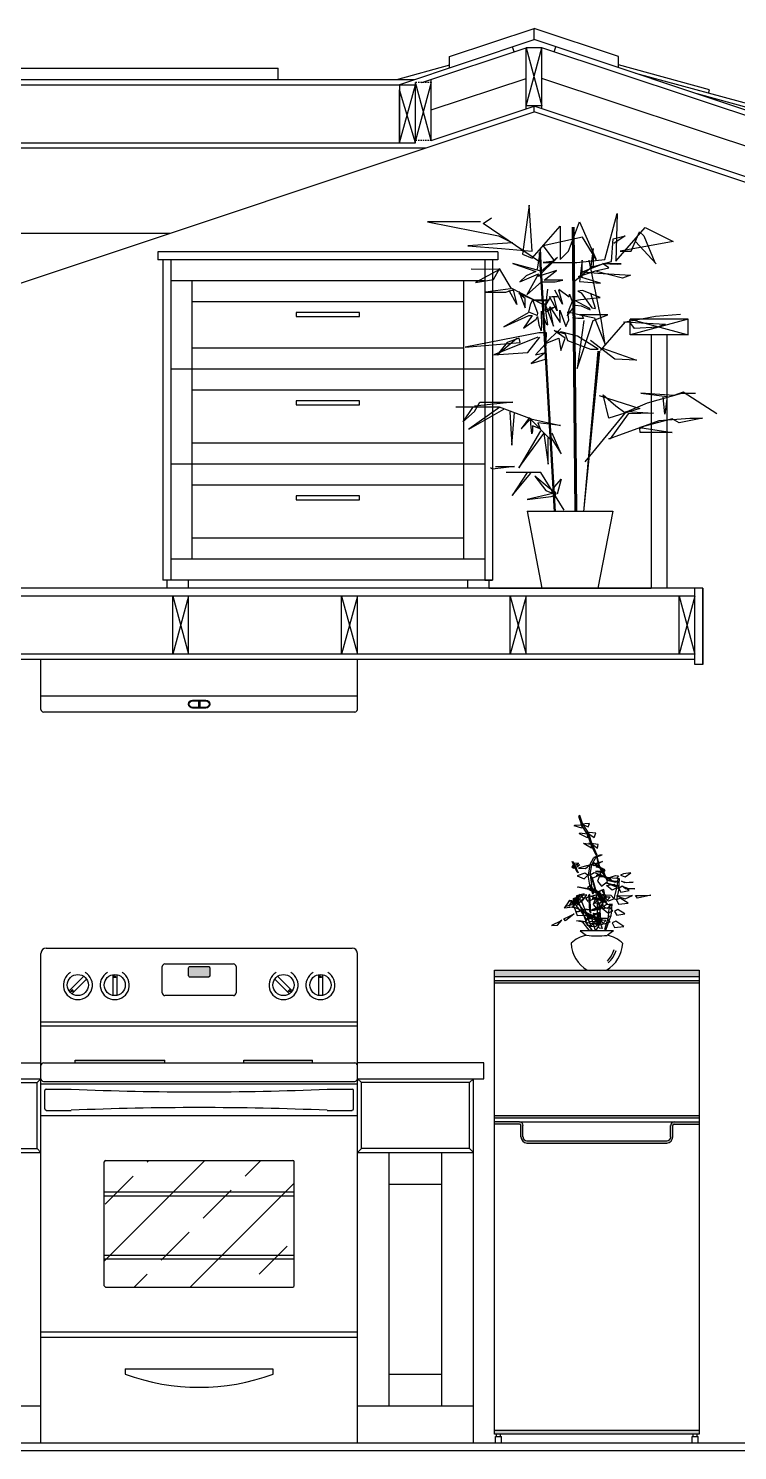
# Model space of a CAD drawing. Header units: inches. Extents: x -177 to 2825, y -2046 to -803.
# Drawn here: x 1821.8 to 1889.1, y -1318.2 to -1183.4 of the extents above; entities that cross this region are included whole.
import ezdxf

# ---------------------------------------------------------------- set-up
doc = ezdxf.new("R2010")
doc.units = ezdxf.units.IN
doc.header["$MEASUREMENT"] = 0
doc.linetypes.add('HIDDEN2', pattern=[0.1875, 0.125, -0.0625])
doc.layers.add('Hidden Line', color=7, linetype='HIDDEN2')
doc.layers.add('Insulation', color=7, linetype='BATTING')
doc.linetypes.add('BATTING', pattern='A,0.0001,-0.1,[134,ltypeshp.shx,S=0.1,R=0,X=-0.1,Y=0],-0.2,[134,ltypeshp.shx,S=0.1,R=180,X=0.1,Y=0],-0.1', length=0.4001)

# ---------------------------------------------------------------- blocks, each defined once
blk = doc.blocks.new('A$C7E5333A3')
at = {"linetype": 'ByBlock'}
for p, q in [((134.5, 878.1), (154.6, 891.6)), ((245.4, 921.8), (228.6, 804.3)), ((252.1, 811), (245.4, 921.8)), ((426.9, 790.9), (457.1, 901.6)), ((457.1, 901.6), (453.8, 787.5)), ((0, 881.5), (171.4, 847.9)), ((127.7, 881.5), (0, 881.5)), ((272.3, 784.1), (134.5, 878.1)), ((252.1, 794.2), (319.3, 871.4)), ((319.3, 871.4), (319.3, 790.9)), ((339.5, 811), (366.4, 881.5)), ((355.9, 183.5), (349.4, 869.4)), ((358, 183.5), (351.6, 869.4)), ((360.2, 183.5), (353.7, 869.4)), ((366.4, 881.5), (406.7, 790.9)), ((453.8, 787.5), (524.4, 868.1)), ((490.7, 811), (510.9, 858)), ((510.9, 858), (521, 847.9)), ((524.4, 868.1), (591.6, 834.5)), ((205, 831.1), (97.5, 824.4)), ((97.5, 824.4), (178.1, 817.7)), ((171.4, 847.9), (205, 831.1)), ((373.1, 844.6), (279, 824.4)), ((279, 824.4), (305.9, 787.5)), ((406.7, 790.9), (373.1, 844.6)), ((443.4, 786.5), (447.2, 840.9)), ((447.2, 840.9), (476.3, 848.4)), ((476.3, 848.4), (449.1, 829.6)), ((591.6, 834.5), (463.9, 811)), ((551.2, 780.8), (500.8, 834.5)), ((521, 847.9), (547.9, 784.1)), ((178.1, 817.7), (252.1, 811)), ((228.6, 804.3), (252.1, 794.2)), ((272.5, 818.3), (264.1, 767.7)), ((266.9, 749.9), (312.9, 795.8)), ((306.2, 183.5), (270.2, 807.8)), ((308.3, 183.6), (272.3, 808)), ((274.4, 763), (272.5, 818.3)), ((312.9, 795.8), (274.4, 763)), ((305.9, 787.5), (279, 784.1)), ((319.3, 790.9), (339.5, 811)), ((359.7, 784.1), (426.9, 790.9)), ((373, 789.3), (366.4, 738.6)), ((373, 748.9), (373, 789.3)), ((418.4, 647.9), (389.4, 789.8)), ((399.3, 817.4), (392.7, 768.6)), ((400.2, 777.1), (399.3, 817.4)), ((463.9, 811), (490.7, 811)), ((148.6, 767.2), (105.5, 768)), ((175.6, 768), (115.5, 735.6)), ((174.8, 768), (148.6, 767.2)), ((159.4, 743.3), (174.8, 770.3)), ((201.8, 721.8), (174.8, 768)), ((205.8, 781.8), (261.2, 762.1)), ((270.6, 764), (205.8, 781.8)), ((222.7, 737.7), (267.8, 756.5)), ((261.2, 762.1), (237.8, 751.8)), ((267.8, 756.5), (239.6, 705.8)), ((311, 764.9), (266.9, 749.9)), ((279, 784.1), (359.7, 784.1)), ((281, 741.4), (311, 764.9)), ((355.1, 739.6), (400.2, 777.1)), ((363.6, 749.9), (404.9, 764)), ((425.6, 781.8), (373.9, 761.1)), ((373.9, 761.1), (410.6, 758.3)), ((397.4, 773.3), (443.4, 786.5)), ((404.9, 764), (436.8, 771.5)), ((469.7, 746.1), (406.8, 762.1)), ((410.6, 758.3), (489.4, 753.6)), ((436.8, 771.5), (421.8, 781.8)), ((421.8, 781.8), (456.6, 779.9)), ((466.9, 780.8), (425.6, 781.8)), ((456.6, 779.9), (466.9, 780.8)), ((489.4, 753.6), (469.7, 746.1)), ((547.9, 784.1), (551.2, 780.8)), ((115.5, 735.6), (159.4, 743.3)), ((200.3, 720.2), (140.2, 712.5)), ((276.6, 683.3), (201.8, 721.8)), ((237.8, 751.8), (222.7, 737.7)), ((239.6, 705.8), (274.4, 737.7)), ((274.4, 737.7), (307.3, 737.7)), ((326, 741.4), (281, 741.4)), ((288.9, 719.5), (284.3, 679.5)), ((307.3, 737.7), (326, 741.4)), ((316.7, 719.5), (341.3, 701)), ((417.1, 733.9), (363.6, 749.9)), ((366.4, 738.6), (417.1, 733.9)), ((140.2, 712.5), (188.7, 712.5)), ((188.7, 712.5), (203.4, 717.2)), ((215.7, 682.5), (197.2, 716.4)), ((203.4, 717.2), (206.4, 717.2)), ((206.4, 717.2), (215.7, 682.5)), ((220.3, 714.9), (235.7, 674.8)), ((220.3, 709.5), (235, 704.1)), ((235.7, 697.2), (220.3, 709.5)), ((235, 704.1), (258.1, 693.3)), ((235.7, 674.8), (235.7, 697.2)), ((244.2, 664.1), (248.8, 685.6)), ((248.8, 685.6), (255, 695.6)), ((254.2, 692.5), (265, 662.5)), ((265, 691.8), (254.2, 692.5)), ((255, 694.8), (293.6, 694.1)), ((289.7, 691), (265, 691.8)), ((282.8, 685.6), (303.6, 631)), ((289.7, 634), (282.8, 685.6)), ((284.3, 679.5), (296.6, 701)), ((293.6, 694.1), (289.7, 691)), ((312.8, 667.9), (294.3, 701.8)), ((296.6, 701), (300.5, 702.5)), ((300.5, 702.5), (311.3, 702.5)), ((303.6, 702.5), (312.8, 667.9)), ((325.2, 683.3), (306.7, 717.2)), ((311.3, 702.5), (317.5, 701)), ((315.9, 717.9), (325.2, 683.3)), ((341.3, 701), (342.1, 707.9)), ((348.3, 690.2), (341.3, 672.5)), ((342.1, 707.9), (348.3, 690.2)), ((355.2, 692.5), (368.3, 694.8)), ((391.5, 673.3), (355.2, 692.5)), ((373.7, 716.4), (362.2, 714.9)), ((362.2, 714.9), (370.6, 711)), ((368.3, 694.8), (416.1, 699.5)), ((370.6, 711), (396.1, 674.8)), ((416.1, 699.5), (373.7, 716.4)), ((404.6, 673.3), (393.8, 709.5)), ((242.7, 662.5), (184.1, 629.4)), ((184.1, 629.4), (244.2, 656.4)), ((251.9, 656.4), (231.1, 625.6)), ((264.3, 656.4), (244.2, 664.1)), ((244.2, 656.4), (251.9, 656.4)), ((262, 647.9), (265, 654)), ((265, 662.5), (264.3, 656.4)), ((265, 654), (268.1, 634)), ((275.1, 666.4), (285.8, 635.6)), ((275.8, 627.9), (275.1, 666.4)), ((281.2, 669.4), (307.4, 677.1)), ((307.4, 677.1), (284.3, 664.1)), ((303.6, 631), (295.1, 677.1)), ((295.1, 677.1), (319.8, 639.4)), ((319, 669.4), (333.6, 630.2)), ((319.8, 639.4), (319, 669.4)), ((336.7, 655.6), (352.9, 676.4)), ((341.3, 672.5), (336.7, 655.6)), ((340.6, 645.6), (338.3, 664.8)), ((338.3, 664.8), (372.2, 657.1)), ((362.2, 649.4), (349.8, 651)), ((352.9, 676.4), (356.8, 681)), ((356.8, 681), (370.6, 679.5)), ((434.6, 657.6), (366.8, 657.6)), ((366.8, 657.6), (402.3, 651.1)), ((370.6, 679.5), (392.2, 670.2)), ((372.2, 657.1), (376, 649.4)), ((392.2, 670.2), (391.5, 673.3)), ((396.1, 674.8), (404.6, 673.3)), ((399.1, 644.7), (434.6, 657.6)), ((402.3, 651.1), (428.1, 586.7)), ((477.4, 641.2), (548.9, 654.4)), ((548.9, 654.4), (609.7, 659.6)), ((231.1, 625.6), (262, 647.9)), ((268.1, 634), (274.3, 619.4)), ((274.3, 619.4), (275.8, 627.9)), ((321.4, 625.3), (281.7, 588.3)), ((285.8, 635.6), (289.7, 634)), ((305.5, 620), (332, 612.1)), ((332, 601.5), (305.5, 620)), ((321.4, 617.4), (316.1, 612.1)), ((361.1, 606.8), (321.4, 617.4)), ((333.6, 630.2), (340.6, 645.6)), ((360.3, 528.6), (399.1, 644.7)), ((376.5, 644.7), (360.3, 528.6)), ((376, 649.4), (362.2, 649.4)), ((416.6, 572.5), (477.4, 641.2)), ((428.1, 586.7), (418.4, 647.9)), ((472.2, 641.2), (572.7, 635.9)), ((498.6, 625.3), (485.4, 643.8)), ((554.2, 627.9), (498.6, 625.3)), ((572.7, 635.9), (554.2, 627.9)), ((268.5, 614.7), (91.3, 580.4)), ((91.3, 580.4), (223.5, 591)), ((265.8, 604.2), (160, 561.9)), ((168, 561.9), (215.6, 601.5)), ((191.8, 591), (168, 561.9)), ((220.9, 601.5), (191.8, 591)), ((223.5, 591), (220.9, 601.5)), ((242, 567.2), (271.1, 604.2)), ((284.4, 588.3), (260.6, 561.9)), ((287, 614.7), (268.5, 614.7)), ((281.7, 588.3), (316.1, 601.5)), ((284.4, 551.3), (287, 614.7)), ((316.1, 601.5), (321.4, 572.5)), ((321.4, 572.5), (332, 601.5)), ((332, 612.1), (337.3, 596.2)), ((337.3, 596.2), (392.8, 575.1)), ((411.3, 575.1), (361.1, 606.8)), ((451, 551.3), (392.8, 596.2)), ((160, 561.9), (242, 567.2)), ((284.4, 567.2), (250, 540.8)), ((250, 540.8), (284.4, 551.3)), ((260.6, 561.9), (284.4, 567.2)), ((376.5, 183.3), (413.2, 570.5)), ((376.5, 183.3), (411, 570.5)), ((376.5, 183.3), (415.3, 570.4)), ((392.8, 575.1), (411.3, 575.1)), ((421.9, 577.8), (503.9, 548.7)), ((503.9, 548.7), (451, 551.3)), ((205.5, 448.1), (113.1, 438)), ((113.1, 425), (126.1, 448.1)), ((126.1, 448.1), (176.6, 448.1)), ((176.6, 448.1), (205.5, 448.1)), ((413.7, 463.8), (511.2, 432.3)), ((437.1, 408.9), (423.3, 465.2)), ((423.3, 465.2), (453.5, 439.1)), ((475.5, 422.7), (530.4, 446)), ((514, 469.3), (577.1, 461)), ((593.6, 463.8), (514, 469.3)), ((530.4, 446), (612.8, 469.3)), ((571.6, 418.5), (567.5, 459.7)), ((577.1, 461), (571.6, 418.5)), ((615.6, 472), (593.6, 463.8)), ((612.8, 469.3), (645.8, 469.3)), ((696.6, 419.9), (615.6, 472)), ((173.3, 435.9), (68.7, 435.9)), ((108.8, 435.1), (85.7, 400.5)), ((85.7, 400.5), (113.1, 425)), ((174.6, 435.9), (100.1, 382.4)), ((100.1, 382.4), (183.8, 430.7)), ((246.6, 408.5), (173.3, 435.9)), ((198.2, 424.2), (203.4, 344.5)), ((203.4, 344.5), (209.9, 422.9)), ((379.8, 304.2), (479.6, 425.4)), ((511.2, 432.3), (437.1, 408.9)), ((483.8, 419.9), (439.8, 359.6)), ((453.5, 439.1), (475.5, 422.7)), ((479.6, 425.4), (544.2, 421.3)), ((544.2, 421.3), (483.8, 419.9)), ((272.7, 378.5), (220.4, 289.7)), ((245.9, 410.6), (225.7, 383.3)), ((225.7, 383.3), (248.7, 407.7)), ((296.2, 357.6), (246.6, 408.5)), ((248.7, 396.2), (248.7, 409.2)), ((248.7, 407.7), (320.9, 391.9)), ((251.6, 371.7), (248.7, 396.2)), ((253.1, 377.5), (251.6, 371.7)), ((253.1, 390.5), (253.1, 377.5)), ((271.8, 383.3), (253.1, 390.5)), ((320.9, 391.9), (266.1, 397.7)), ((266.1, 397.7), (271.8, 383.3)), ((437.1, 359.6), (557.9, 403.5)), ((589.5, 407.6), (511.2, 387)), ((511.2, 384.3), (519.5, 388.4)), ((511.2, 387), (589.5, 374.7)), ((512.6, 374.7), (511.2, 384.3)), ((557.9, 403.5), (632.1, 408.9)), ((606, 398), (589.5, 407.6)), ((662.3, 408.9), (606, 398)), ((632.1, 408.9), (662.3, 408.9)), ((220.4, 289.7), (280.6, 371.9)), ((280.6, 371.9), (291, 298.8)), ((291, 298.8), (291, 361.5)), ((296.2, 364.1), (322.4, 323.6)), ((322.4, 323.6), (300.2, 373.2)), ((439.8, 359.6), (437.1, 359.6)), ((589.5, 374.7), (512.6, 374.7)), ((156.4, 286.7), (152.1, 289.6)), ((209.8, 292.5), (156.4, 286.7)), ((163.6, 292.5), (209.8, 292.5)), ((273.3, 278.1), (189.6, 278.1)), ((240.1, 278.1), (204, 223.3)), ((204, 223.3), (248.7, 276.6)), ((329.5, 187.3), (273.3, 278.1)), ((293.5, 240.6), (258.8, 269.4)), ((258.8, 269.4), (284.8, 234.9)), ((309.3, 229.1), (293.5, 240.6)), ((299.2, 229.1), (306.5, 244.9)), ((306.5, 244.9), (322.3, 262.2)), ((322.3, 262.2), (312.2, 226.2)), ((302.1, 227.7), (240.1, 213.2)), ((240.1, 213.2), (297.8, 220.5)), ((284.8, 234.9), (299.2, 229.1)), ((297.8, 220.5), (309.3, 224.8)), ((309.3, 224.8), (309.3, 229.1)), ((240.1, 185.6), (446.4, 185.6)), ((240.1, 185.6), (275.9, 0)), ((446.4, 185.6), (410.6, 0)), ((275.9, 0), (410.6, 0))]:
    blk.add_line(p, q, dxfattribs=at)
blk = doc.blocks.new('A$C12AF153F')
for p, q in [((138.5, 188.7), (168.5, 168)), ((299.7, 188.7), (138.5, 188.7)), ((299.7, 188.7), (269.8, 168)), ((173.1, 0), (265.2, 0))]:
    blk.add_line(p, q)
for centre, radius, start, end in [((203.8, 12.5), 159.4, 102.79399, 133.13332), ((222.3, 565.2), 401, 262.35698, 276.62058), ((234.5, 12.5), 159.4, 46.86668, 77.20601), ((250.5, 135.3), 155.9, 182.34535, 240.21596), ((187.8, 135.3), 155.9, 299.78404, 357.65465), ((153.4, 145.9), 155.9, 318.66133, 342.34094), ((165.6, 145.9), 155.9, 314.20029, 340.85056)]:
    blk.add_arc(centre, radius, start, end)
for points in [[(144.9, 699, -211.6), (147.6, 683.2, -179.9), (110.5, 694.4, -148.3), (113.4, 697.8, -201.4)], [(144.9, 699, -211.6), (151.7, 700.1, -224.7), (137.6, 743.6, -220.1), (130.9, 741.5, -208.5)], [(151.7, 700.1, -224.7), (177.1, 688.9, -235), (183.6, 705.7, -289.3), (140.7, 702.9, -251)], [(179.8, 656.5, -226), (172.5, 656.2, -210.3), (144.9, 699, -211.6), (151.7, 700.1, -224.7)], [(172.5, 656.2, -210.3), (174.2, 636.2, -173.8), (135.7, 655.4, -134.2), (136.6, 660.9, -196.4)], [(179.8, 656.5, -226), (206, 638.9, -240), (213.9, 659, -303.3), (166.2, 663.1, -255.9)], [(190.4, 605.8, -214), (196.5, 605.4, -230.1), (179.8, 656.5, -226), (172.5, 656.2, -210.3)], [(190.4, 605.8, -214), (194.2, 587.1, -176.9), (158.7, 608.5, -135.6), (155.5, 611.5, -197.9)], [(196.5, 605.4, -230.1), (221.6, 586.8, -245.2), (225.4, 604.3, -309.6), (181, 611, -259.3)], [(219.6, 554, -234.8), (214.1, 556.9, -218.2), (190.4, 605.8, -214), (196.5, 605.4, -230.1)], [(245, 555.2, -505.5), (233.1, 553.3, -497), (204.1, 542.2, -554), (214.5, 543.9, -561.4)], [(229.4, 500.5, -215.5), (234.2, 497.5, -232.2), (219.6, 554, -234.8), (214.1, 556.9, -218.2)], [(115.3, 506.4, -401.5), (131.7, 512.8, -375.7), (107.6, 514.4, -339.1), (99.1, 494.3, -380.5)], [(129.9, 468.5, -3.5), (124.3, 470.9, -22.1), (100.3, 522.7, -1), (105.7, 520.6, 15.2)], [(116.6, 504.6, -414.3), (137, 506.5, -430.2), (122.1, 495.4, -476.8), (104.4, 489.1, -429.9)], [(183.7, 505.7, -603.5), (169.7, 501.3, -578.5), (130.7, 490.6, -582.9), (164.1, 488.5, -610.6)], [(194.6, 507.8, -609.1), (184.9, 506.3, -602.2), (177, 457, -631.3), (186.4, 458.5, -638)], [(204.1, 542.2, -554), (214.5, 543.9, -561.4), (194.6, 507.8, -609.1), (184.9, 506.3, -602.2)], [(194.5, 508.7, -608), (215.2, 515.2, -597.5), (246.9, 522.9, -630.8), (205.3, 501.4, -627.4)], [(229.4, 500.5, -215.5), (238.4, 488.9, -175.4), (204.6, 515.9, -133.9), (195.1, 507.2, -196.6)], [(234.2, 497.5, -232.2), (259.7, 477.5, -246.8), (255.9, 483.4, -314.9), (215.1, 496.7, -260.9)], [(242.1, 404.3, 56), (269.9, 426.3, 56.8), (246.7, 490.8, 55.5), (221.7, 428, 41.6)], [(260.3, 450.8, -238.2), (255.9, 452.5, -217.8), (229.4, 500.5, -215.5), (234.2, 497.5, -232.2)], [(176.2, 457.6, -632.7), (161.4, 467, -610.8), (123.9, 454.4, -609.9), (157.8, 439.1, -629.7)], [(177, 457, -631.3), (186.4, 458.5, -638), (193.5, 410.3, -643), (186.1, 409.1, -637.7)], [(186.8, 458, -637.4), (206.2, 469.8, -631.8), (238.6, 459.2, -661.4), (198.4, 442.1, -648.6)], [(208.7, 388.7, -215.5), (213.5, 385.7, -232.2), (198.8, 442.2, -234.8), (193.3, 445.2, -218.2)], [(241.4, 470.5, -432), (255.4, 472.7, -441.9), (224.3, 476.5, -505.5), (212.4, 474.6, -497)], [(255.9, 452.5, -217.8), (271.3, 436.5, -172.5), (232.6, 461.3, -118.5), (216.6, 455.1, -192.2)], [(260.3, 450.8, -238.2), (290.9, 431.3, -259.2), (279.7, 443.3, -338.5), (235.4, 450.2, -270.3)], [(314.8, 395.4, 108.5), (292.7, 384.9, 103.3), (265.8, 407.4, 102.7), (302.7, 413.1, 99.3)], [(328.7, 406.1, 349.2), (313.6, 406.1, 328.1), (266.9, 418.2, 341.8), (309.1, 402.5, 364.6)], [(325.7, 428.4, 370.7), (311.2, 425.9, 352.6), (268.9, 432.2, 367.1), (309.4, 423.7, 385.8)], [(323.8, 454.3, 382.4), (313.2, 440.6, 371.7), (275, 444.5, 380.7), (309.8, 455.8, 396.2)], [(314.8, 395.4, 109.2), (324.9, 393.2, 109.2), (328.5, 439.4, 131.5), (320.5, 440.7, 131.5)], [(333.8, 456.4, 382.9), (355.6, 448.8, 374.6), (382.3, 467.3, 386.2), (348.1, 463.5, 399.3)], [(337.3, 427.7, 371.7), (360.4, 421.4, 357), (393.9, 423.7, 377.7), (353.9, 419.5, 390.3)], [(155.5, 345.8, -632.7), (140.6, 355.3, -610.8), (103.2, 342.7, -609.9), (137.1, 327.3, -629.7)], [(112.3, 342.6, 359.2), (105.8, 336.4, 360.9), (108.8, 332.8, 392.8), (114, 338.1, 390.7)], [(109.8, 333, 329.3), (118, 338.7, 327.6), (112.3, 342.6, 359.2), (105.8, 336.4, 360.9)], [(114, 338.1, 390.7), (116.8, 345.2, 377.3), (139.3, 364.4, 381.2), (120.2, 349.2, 398.7)], [(118, 338.7, 327.6), (132.3, 338.6, 313.1), (157.9, 367.6, 320.3), (121.3, 357.8, 331.9)], [(120.7, 327.5, 416.2), (120, 331.7, 404.6), (133.3, 351.4, 402.7), (123.6, 338.3, 420.5)], [(122.2, 332.3, 300.3), (144.5, 326.8, 296), (170.4, 362.2, 306.6), (126.3, 354.5, 298.7)], [(185.1, 390.5, -373.9), (180.3, 388.1, -359.4), (125.6, 398.4, -371.4), (130.4, 400.9, -386.1)], [(166.1, 346.2, -637.4), (185.5, 358, -631.8), (217.9, 347.4, -661.4), (177.7, 330.3, -648.6)], [(208.7, 388.7, -215.5), (217.7, 377.1, -175.4), (183.9, 404.1, -133.9), (174.4, 395.4, -196.6)], [(184.4, 283.1, -133.4), (190.9, 274.5, -115.5), (185.1, 363.6, -91.1), (179.6, 360.9, -109.8)], [(226.8, 365.3, -350.4), (231.7, 367.8, -365), (185.1, 390.5, -373.9), (180.3, 388.1, -359.4)], [(193.5, 410.3, -643), (186.1, 409.1, -637.7), (197.7, 368.2, -635.3), (203.3, 369.1, -639.3)], [(213.5, 385.7, -232.2), (238.9, 365.7, -246.8), (235.2, 371.6, -314.9), (194.4, 384.9, -260.9)], [(235.2, 340.7, -217.8), (250.5, 324.8, -172.5), (211.9, 349.5, -118.5), (195.9, 343.3, -192.2)], [(226.8, 364.6, -350.4), (236.8, 344, -320.8), (202.4, 345.4, -281), (196.1, 357.2, -335.6)], [(221.4, 292.5, 56), (249.1, 314.5, 56.8), (226, 379, 55.5), (201, 316.2, 41.6)], [(239.6, 339, -238.2), (235.2, 340.7, -217.8), (208.7, 388.7, -215.5), (213.5, 385.7, -232.2)], [(231.5, 368.6, -364.7), (257.4, 362.4, -380.9), (253.1, 388.6, -434.9), (215.5, 373.8, -389.7)], [(240.8, 386.6, 56), (264.6, 351.2, 55), (232.9, 300.4, 55.5), (216.2, 360.1, 39.6)], [(259.2, 335, -342.3), (254.7, 332.7, -328.6), (226.8, 365.3, -350.4), (231.7, 367.8, -365)], [(302.2, 342.4, 99.5), (275.4, 332.4, 104.2), (246.7, 361.4, 104.7), (286.8, 361.2, 87.8)], [(248.4, 337, 392.5), (266.1, 331.5, 392.4), (283.3, 350.7, 388.2), (256.9, 351.4, 397.1)], [(313.6, 338.7, 98.6), (302.1, 342.4, 98.6), (314.8, 395.4, 109.2), (324.9, 393.2, 109.2)], [(313.6, 338.7, 98.3), (324.1, 317.1, 100.3), (369.7, 321.7, 91.9), (330.7, 346.9, 84.6)], [(390.3, 358.9, -365.4), (373.1, 355.9, -327.6), (314.6, 356.9, -327.7), (355.4, 343.6, -373.1)], [(324.8, 393.2, 109.6), (335.4, 375.3, 109.2), (374.3, 383.2, 115.1), (341.1, 404, 104.8)], [(341.3, 403.6, 351), (366.9, 394.2, 335.8), (402.7, 391.3, 361), (357.2, 391.5, 372.2)], [(405.6, 359.2, -373.3), (438.1, 359, -361.6), (479.7, 360.3, -413.9), (414.6, 346.7, -403.2)], [(112.2, 326.4, 299.1), (102, 302, 289.5), (62.8, 298.4, 293), (87.6, 332.6, 292.8)], [(109.8, 333, 329.3), (96.7, 314.7, 319.4), (69.1, 305.5, 337.9), (88.8, 336.6, 337.9)], [(108.8, 332.8, 392.8), (94.3, 323.1, 386.4), (83.7, 306.8, 403.8), (99.9, 329.3, 407.3)], [(118.1, 322.7, 419.1), (108.6, 311.4, 416.9), (105.8, 299.3, 433.6), (113.4, 320.2, 431.9)], [(108.8, 332.8, 392.8), (114, 338.1, 390.7), (120.7, 327.5, 416.2), (118.1, 322.7, 419.1)], [(122.2, 332.3, 300.3), (112.2, 326.4, 299.1), (109.8, 333, 329.3), (118, 338.7, 327.6)], [(165.8, 264.7, -94.7), (177.3, 271.2, -137.2), (109.8, 303.5, -179.4), (123.8, 262.5, -104.4)], [(120.2, 311.1, 272.1), (131.5, 316.7, 275), (122.2, 332.3, 300.3), (112.2, 326.4, 299.1)], [(118.1, 322.7, 419.1), (120.7, 327.5, 416.2), (136.3, 311.6, 434.8), (118.1, 322.7, 419.1)], [(153.3, 287.9, 255.9), (141.7, 282.8, 251.4), (120.2, 311.1, 272.1), (131.5, 316.7, 275)], [(161.5, 292.8, 251.1), (172, 291.8, 261.4), (129.2, 280.2, 300.4), (121.7, 281.1, 291.1)], [(167.4, 275.5, -6.7), (151.5, 276.4, -18.2), (127.4, 337.9, 14.3), (141.8, 337.3, 23.8)], [(169.2, 242.2, 245.4), (182.7, 248, 248.6), (153.3, 287.9, 255.9), (141.7, 282.8, 251.4)], [(173.3, 215.9, -39.4), (189.5, 214.9, -26.3), (167.4, 275.5, -6.7), (151.5, 276.4, -18.2)], [(206.1, 253.6, -350.4), (210.9, 256, -365), (164.4, 278.7, -373.9), (159.6, 276.3, -359.4)], [(206.4, 287, 231.8), (196.5, 287.9, 222.2), (161.5, 292.8, 251.1), (172, 291.8, 261.4)], [(210.8, 256.8, -364.7), (236.7, 250.6, -380.9), (232.4, 276.8, -434.9), (194.8, 262, -389.7)], [(220.1, 274.8, 56), (243.9, 239.4, 55), (212.1, 188.6, 55.5), (195.5, 248.3, 39.6)], [(227.9, 299.4, 174.3), (240.4, 298.7, 183.4), (206.4, 287, 231.8), (196.5, 287.9, 222.2)], [(241.6, 302.5, 393.4), (231.8, 288.3, 387.1), (198.4, 291.8, 398.4), (230.2, 305.5, 406.8)], [(241.2, 334.3, 393.4), (235.5, 320.1, 395.5), (205.8, 322.1, 398), (229.3, 340.8, 399.7)], [(239.6, 339, -238.2), (270.2, 319.5, -259.2), (259, 331.5, -338.5), (214.7, 338.5, -270.3)], [(220.3, 274.1, -296.8), (234.5, 274.3, -292.9), (233.2, 322.3, -295.2), (221.5, 322.1, -298.3)], [(237.1, 236.1, -272.9), (223.3, 235.4, -273), (220.3, 274.1, -296.8), (234.5, 274.3, -292.9)], [(257.5, 307.6, 111.5), (239.5, 307.7, 103.8), (227.9, 299.4, 174.3), (240.4, 298.7, 183.4)], [(294, 283.6, 108.5), (272, 273.1, 103.3), (245.1, 295.6, 102.7), (282, 301.3, 99.3)], [(250.4, 304.8, 392.5), (269.5, 297.6, 384.1), (293.5, 316.8, 388.9), (264.4, 314.2, 404.4)], [(287.3, 259.5, -61.7), (274.5, 257.5, -52.6), (280.9, 315.6, -24.8), (292, 317.3, -32.7)], [(304.1, 281.4, 109.6), (314.7, 263.5, 109.2), (353.5, 271.4, 115.1), (320.4, 292.2, 104.8)], [(50.6, 240.6, -496.7), (44.3, 235, -462.1), (0, 213.9, -452.6), (29.2, 215.3, -497.2)], [(60.8, 245.9, -505.9), (87.1, 258.9, -501.5), (110.2, 271.1, -552.2), (68.1, 237.4, -532.3)], [(163.2, 233, -374.7), (149.3, 230.8, -364.7), (120.9, 237, -432), (134.8, 239.2, -441.9)], [(180.7, 191.3, -297.6), (196.6, 193.8, -308.9), (163.2, 233, -374.7), (149.3, 230.8, -364.7)], [(176.8, 256.7, -77.2), (223.8, 235.2, -63.2), (228.9, 217.4, 9.8), (164.8, 229.6, -37)], [(233.1, 243.7, -143.5), (247.1, 241.5, -123.9), (176.8, 260.3, -76), (165.8, 262.5, -95.2)], [(206.1, 252.8, -350.4), (216.1, 232.2, -320.8), (181.7, 233.6, -281), (175.4, 245.4, -335.6)], [(220.5, 222.6, 393.4), (214.8, 208.4, 395.5), (185.1, 210.3, 398), (208.5, 229, 399.7)], [(245.4, 200.1, -42.8), (230, 201.6, -58.6), (202.3, 273.9, -39.4), (218.5, 272.8, -26.3)], [(238.5, 223.2, -342.3), (234, 220.9, -328.6), (206.1, 253.6, -350.4), (210.9, 256, -365)], [(281.5, 230.6, 99.5), (254.7, 220.6, 104.2), (226, 249.6, 104.7), (266.1, 249.5, 87.8)], [(227.7, 225.2, 392.5), (245.4, 219.7, 392.4), (262.6, 238.9, 388.2), (236.2, 239.6, 397.1)], [(255.4, 195.6), (262, 192.4), (287.3, 259.5, -61.7), (274.5, 257.5, -52.6)], [(292.9, 226.9, 98.3), (303.4, 205.3, 100.3), (348.9, 209.9, 91.9), (310, 235.1, 84.6)]]:
    blk.add_3dface(points)

msp = doc.modelspace()

# ---------------------------------------------------------------- hatches: boundary and pattern name
h = msp.add_hatch(color=256)
h.dxf.hatch_style = 1
h.paths.add_polyline_path([(1837.02, -1272.34), (1839.02, -1272.34), (1839.02, -1273.34), (1837.02, -1273.34)])
h = msp.add_hatch(color=256)
h.dxf.hatch_style = 1
h.paths.add_polyline_path([(1866.02, -1272.67), (1885.42, -1272.67), (1885.42, -1273.27), (1866.02, -1273.27)])
h.paths.add_polyline_path([(1866.02, -1273.67), (1885.42, -1273.67), (1885.42, -1273.87), (1866.02, -1273.87)])
h.paths.add_polyline_path([(1866.02, -1287.07), (1868.4, -1287.07, -0.414214), (1868.72, -1287.39), (1868.72, -1288.49, 0.414214), (1869.1, -1288.87), (1882.35, -1288.87, 0.414214), (1882.72, -1288.49), (1882.72, -1287.39, -0.414214), (1883.05, -1287.07), (1885.42, -1287.07), (1885.42, -1287.27), (1883.05, -1287.27, 0.414214), (1882.92, -1287.39), (1882.92, -1288.49, -0.414214), (1882.35, -1289.07), (1869.1, -1289.07, -0.414214), (1868.52, -1288.49), (1868.52, -1287.39, 0.414214), (1868.4, -1287.27), (1866.02, -1287.27)])
h.paths.add_polyline_path([(1866.02, -1286.47), (1885.42, -1286.47), (1885.42, -1286.67), (1866.02, -1286.67)])
h = msp.add_hatch(color=256)
h.dxf.hatch_style = 1
h.paths.add_polyline_path([(1848.77, -1281.22), (1848.77, -1281.47), (1842.27, -1281.47), (1842.27, -1281.22)])
h.paths.add_polyline_path([(1826.27, -1281.47), (1826.27, -1281.22), (1834.77, -1281.22), (1834.77, -1281.47)])
h = msp.add_hatch()
h.set_pattern_fill('ANSI33', color=256, scale=30)
h.set_pattern_definition([(45, (903.6865, -1790.7265), (-5.3033, 5.3033), []), (45, (908.99, -1790.7265), (-5.3033, 5.3033), [3.75, -1.875])])
h.paths.add_polyline_path([(1829.02, -1300.09), (1847.02, -1300.09), (1847.02, -1302.59, -0.414214), (1846.9, -1302.72), (1829.15, -1302.72, -0.414214), (1829.02, -1302.59)])
h.paths.add_polyline_path([(1829.02, -1299.72), (1847.02, -1299.72), (1847.02, -1300.09), (1829.02, -1300.09)])
h.paths.add_polyline_path([(1829.02, -1294.09), (1847.02, -1294.09), (1847.02, -1299.72), (1829.02, -1299.72)])
h.paths.add_polyline_path([(1829.02, -1293.72), (1847.02, -1293.72), (1847.02, -1294.09), (1829.02, -1294.09)])
h.paths.add_polyline_path([(1829.02, -1290.84, -0.414214), (1829.15, -1290.72), (1846.9, -1290.72, -0.414214), (1847.02, -1290.84), (1847.02, -1293.72), (1829.02, -1293.72)])
h = msp.add_hatch(color=256)
h.dxf.hatch_style = 1
h.paths.add_polyline_path([(1866.02, -1316.67), (1866.02, -1316.29), (1885.42, -1316.29), (1885.42, -1316.67)])

# ---------------------------------------------------------------- linework, layer by layer
for p, q in [((1861.77, -1186.09), (1869.77, -1183.42)), ((1877.77, -1186.09), (1869.77, -1183.42)), ((1869.77, -1184.47), (1869.77, -1183.42)), ((1856.94, -1188.75), (1869.77, -1184.47)), ((2014.02, -1232.56), (1869.77, -1184.47)), ((1859.13, -1188.55), (1869.02, -1185.25)), ((1861.77, -1187.14), (1861.77, -1186.09)), ((1867.87, -1185.63), (1867.72, -1185.16)), ((1869.02, -1191.05), (1869.02, -1185.25)), ((1870.52, -1185.25), (1869.02, -1185.25)), ((1869.02, -1190.75), (1870.52, -1185.25)), ((1869.02, -1185.25), (1870.52, -1190.75)), ((2012.52, -1232.58), (1870.52, -1185.25)), ((1870.52, -1191.05), (1870.52, -1185.25)), ((1871.67, -1185.63), (1871.83, -1185.16)), ((1877.77, -1187.14), (1877.77, -1186.09)), ((1725.52, -1187.19), (1845.52, -1187.19)), ((1845.52, -1188.25), (1845.52, -1187.19)), ((1856.76, -1188.25), (1861.79, -1186.88)), ((1886.42, -1189.23), (1877.77, -1186.88)), ((1725.52, -1188.25), (1858.44, -1188.25)), ((1727.02, -1188.75), (1858.52, -1188.75)), ((1857.02, -1188.75), (1857.02, -1194.25)), ((1857.02, -1194.25), (1858.52, -1188.75)), ((1860.02, -1194.05), (1858.52, -1188.55)), ((1858.52, -1194.25), (1858.52, -1188.55)), ((1860.02, -1188.55), (1858.52, -1194.05)), ((1860.02, -1194.05), (1860.02, -1188.25)), ((1892.23, -1191.17), (1879.43, -1187.69)), ((1858.52, -1194.25), (1857.02, -1189.25)), ((1857.02, -1194.25), (1857.02, -1189.25)), ((1898.04, -1193.11), (1885.24, -1189.63)), ((1886.31, -1189.56), (1886.42, -1189.23)), ((1769.1, -1224.88), (1869.77, -1191.33)), ((1860.02, -1194.05), (1869.77, -1190.8)), ((1870.52, -1190.75), (1869.02, -1190.75)), ((2009.02, -1237.22), (1869.77, -1190.8)), ((1869.77, -1191.33), (1869.77, -1190.8)), ((2008.52, -1237.58), (1869.77, -1191.33)), ((1727.02, -1194.25), (1858.52, -1194.25)), ((1731.02, -1194.75), (1859.5, -1194.75)), ((1731.02, -1194.75), (1859.5, -1194.75)), ((1731.02, -1202.83), (1835.27, -1202.83)), ((1866.34, -1204.59), (1834.09, -1204.59)), ((1834.09, -1204.59), (1834.09, -1205.34)), ((1866.34, -1204.59), (1866.34, -1205.34)), ((1866.34, -1205.34), (1834.09, -1205.34)), ((1834.59, -1205.34), (1834.59, -1235.72)), ((1835.34, -1205.34), (1835.34, -1235.72)), ((1865.09, -1205.34), (1865.09, -1235.72)), ((1865.84, -1205.34), (1865.84, -1235.72)), ((1865.09, -1207.34), (1835.34, -1207.34)), ((1837.34, -1207.34), (1837.34, -1233.72)), ((1863.09, -1207.34), (1863.09, -1233.72)), ((1863.09, -1209.34), (1837.34, -1209.34)), ((1853.22, -1210.34), (1847.22, -1210.34)), ((1847.22, -1210.34), (1847.22, -1210.72)), ((1853.22, -1210.72), (1853.22, -1210.34)), ((1847.22, -1210.72), (1853.22, -1210.72)), ((1884.37, -1210.97), (1878.87, -1210.97)), ((1884.37, -1210.97), (1878.87, -1212.47)), ((1878.87, -1210.97), (1884.37, -1212.47)), ((1878.87, -1212.47), (1878.87, -1210.97)), ((1884.37, -1212.47), (1884.37, -1210.97)), ((1884.37, -1212.47), (1878.87, -1212.47)), ((1880.87, -1212.47), (1880.87, -1236.47)), ((1882.37, -1212.47), (1882.37, -1236.47)), ((1863.09, -1213.72), (1837.34, -1213.72)), ((1865.09, -1215.72), (1835.34, -1215.72)), ((1863.09, -1217.72), (1837.34, -1217.72)), ((1853.22, -1218.72), (1847.22, -1218.72)), ((1847.22, -1218.72), (1847.22, -1219.09)), ((1847.22, -1219.09), (1853.22, -1219.09)), ((1853.22, -1219.09), (1853.22, -1218.72)), ((1863.09, -1222.72), (1837.34, -1222.72)), ((1865.09, -1224.72), (1835.34, -1224.72)), ((1863.09, -1226.72), (1837.34, -1226.72)), ((1853.22, -1227.72), (1847.22, -1227.72)), ((1847.22, -1227.72), (1847.22, -1228.09)), ((1853.22, -1228.09), (1853.22, -1227.72)), ((1847.22, -1228.09), (1853.22, -1228.09)), ((1863.09, -1231.72), (1837.34, -1231.72)), ((1865.09, -1233.72), (1835.34, -1233.72)), ((1865.84, -1235.72), (1834.59, -1235.72)), ((1834.97, -1235.72), (1834.97, -1236.47)), ((1836.97, -1235.72), (1836.97, -1236.47)), ((1863.47, -1235.72), (1863.47, -1236.47)), ((1865.09, -1235.72), (1865.84, -1235.72)), ((1865.47, -1235.72), (1865.47, -1236.47)), ((1885.77, -1236.47), (1730.52, -1236.47)), ((1885.02, -1237.22), (1732.1, -1237.22)), ((1835.52, -1242.72), (1835.52, -1237.22)), ((1835.52, -1237.22), (1837.02, -1242.72)), ((1837.02, -1237.22), (1835.52, -1242.72)), ((1837.02, -1242.72), (1837.02, -1237.22)), ((1851.52, -1242.72), (1851.52, -1237.22)), ((1851.52, -1237.22), (1853.02, -1242.72)), ((1853.02, -1237.22), (1851.52, -1242.72)), ((1853.02, -1242.72), (1853.02, -1237.22)), ((1865.47, -1236.47), (1880.87, -1236.47)), ((1867.52, -1242.72), (1867.52, -1237.22)), ((1867.52, -1237.22), (1869.02, -1242.72)), ((1869.02, -1237.22), (1867.52, -1242.72)), ((1869.02, -1242.72), (1869.02, -1237.22)), ((1883.52, -1242.72), (1883.52, -1237.22)), ((1883.52, -1237.22), (1885.02, -1242.72)), ((1885.02, -1237.22), (1883.52, -1242.72)), ((1885.02, -1243.72), (1885.02, -1236.47)), ((1885.77, -1236.47), (1885.77, -1243.72)), ((1885.77, -1243.72), (1885.77, -1236.47)), ((1885.02, -1242.72), (1732.02, -1242.72)), ((1885.02, -1243.22), (1769.02, -1243.22)), ((1823.02, -1247.97), (1823.02, -1243.22)), ((1853.02, -1247.97), (1853.02, -1243.22)), ((1885.77, -1243.72), (1885.02, -1243.72)), ((1853.02, -1246.72), (1823.02, -1246.72)), ((1837.96, -1247.15), (1837.96, -1247.78)), ((1838.02, -1247.09), (1838.02, -1247.84)), ((1838.08, -1247.15), (1838.08, -1247.78)), ((1852.77, -1248.22), (1823.27, -1248.22)), ((1823.02, -1317.47), (1823.02, -1271.09)), ((1823.52, -1270.59), (1852.52, -1270.59)), ((1853.02, -1317.47), (1853.02, -1271.09)), ((1834.52, -1274.84), (1834.52, -1272.34)), ((1834.77, -1272.09), (1841.27, -1272.09)), ((1841.52, -1272.34), (1841.52, -1274.84)), ((1825.69, -1274.65), (1827.08, -1273.26)), ((1825.96, -1274.91), (1827.35, -1273.52)), ((1829.83, -1273.1), (1829.83, -1275.07)), ((1830.21, -1273.1), (1830.21, -1275.07)), ((1846.58, -1274.91), (1845.19, -1273.52)), ((1846.85, -1274.65), (1845.46, -1273.26)), ((1849.33, -1273.1), (1849.33, -1275.07)), ((1849.71, -1273.1), (1849.71, -1275.07)), ((1866.02, -1272.67), (1885.42, -1272.67)), ((1866.02, -1273.27), (1885.42, -1273.27)), ((1866.02, -1273.67), (1885.42, -1273.67)), ((1841.27, -1275.09), (1834.77, -1275.09)), ((1866.02, -1273.87), (1885.42, -1273.87)), ((1823.02, -1277.59), (1853.02, -1277.59)), ((1823.02, -1277.96), (1853.02, -1277.96)), ((1769.02, -1281.47), (1823.02, -1281.47)), ((1823.02, -1282.97), (1823.02, -1281.72)), ((1823.27, -1281.47), (1852.77, -1281.47)), ((1826.27, -1281.22), (1834.77, -1281.22)), ((1826.27, -1281.47), (1826.27, -1281.22)), ((1834.77, -1281.47), (1834.77, -1281.22)), ((1842.27, -1281.22), (1848.77, -1281.22)), ((1842.27, -1281.47), (1842.27, -1281.22)), ((1848.77, -1281.47), (1848.77, -1281.22)), ((1865.02, -1281.47), (1853.02, -1281.47)), ((1853.02, -1282.97), (1853.02, -1281.72)), ((1865.02, -1282.97), (1865.02, -1281.47)), ((1769.02, -1282.97), (1823.02, -1282.97)), ((1822.65, -1283.34), (1823.02, -1282.97)), ((1823.27, -1283.22), (1852.77, -1283.22)), ((1853.02, -1282.97), (1865.02, -1282.97)), ((1853.4, -1283.34), (1853.02, -1282.97)), ((1863.65, -1283.34), (1864.02, -1282.97)), ((1864.02, -1317.47), (1864.02, -1282.97)), ((1787.4, -1283.34), (1822.65, -1283.34)), ((1822.65, -1289.59), (1822.65, -1283.34)), ((1823.02, -1283.47), (1853.02, -1283.47)), ((1823.4, -1285.84), (1823.4, -1284.09)), ((1823.52, -1283.97), (1825.9, -1283.97)), ((1850.15, -1283.97), (1852.52, -1283.97)), ((1852.65, -1285.84), (1852.65, -1284.09)), ((1863.65, -1283.34), (1853.4, -1283.34)), ((1853.4, -1289.59), (1853.4, -1283.34)), ((1863.65, -1289.59), (1863.65, -1283.34)), ((1823.02, -1286.47), (1853.02, -1286.47)), ((1823.52, -1285.97), (1825.9, -1285.97)), ((1850.15, -1285.97), (1852.52, -1285.97)), ((1866.02, -1286.47), (1885.42, -1286.47)), ((1866.02, -1286.67), (1885.42, -1286.67)), ((1868.4, -1287.07), (1866.02, -1287.07)), ((1868.4, -1287.27), (1866.02, -1287.27)), ((1868.4, -1287.07), (1883.05, -1287.07)), ((1883.05, -1287.07), (1885.42, -1287.07)), ((1883.05, -1287.27), (1885.42, -1287.27)), ((1868.52, -1288.49), (1868.52, -1287.39)), ((1868.72, -1288.49), (1868.72, -1287.39)), ((1882.72, -1288.49), (1882.72, -1287.39)), ((1882.92, -1288.49), (1882.92, -1287.39)), ((1787.02, -1289.97), (1823.02, -1289.97)), ((1787.4, -1289.59), (1822.65, -1289.59)), ((1822.65, -1289.59), (1823.02, -1289.97)), ((1853.4, -1289.59), (1853.02, -1289.97)), ((1853.02, -1289.97), (1864.02, -1289.97)), ((1863.65, -1289.59), (1853.4, -1289.59)), ((1856.02, -1313.97), (1856.02, -1289.97)), ((1861.02, -1313.97), (1861.02, -1289.97)), ((1863.65, -1289.59), (1864.02, -1289.97)), ((1869.1, -1288.87), (1882.35, -1288.87)), ((1869.1, -1289.07), (1882.35, -1289.07)), ((1829.02, -1302.59), (1829.02, -1290.84)), ((1829.15, -1290.72), (1846.9, -1290.72)), ((1847.02, -1302.59), (1847.02, -1290.84)), ((1847.02, -1293.72), (1829.02, -1293.72)), ((1856.02, -1292.97), (1861.02, -1292.97)), ((1847.02, -1294.09), (1829.02, -1294.09)), ((1847.02, -1299.72), (1829.02, -1299.72)), ((1847.02, -1300.09), (1829.02, -1300.09)), ((1829.15, -1302.72), (1846.9, -1302.72)), ((1823.02, -1306.97), (1853.02, -1306.97)), ((1823.02, -1307.47), (1853.02, -1307.47)), ((1831.02, -1310.47), (1845.02, -1310.47)), ((1831.02, -1310.47), (1831.02, -1310.97)), ((1845.02, -1310.47), (1845.02, -1310.97)), ((1856.02, -1310.97), (1861.02, -1310.97)), ((1787.02, -1313.97), (1823.02, -1313.97)), ((1853.02, -1313.97), (1864.02, -1313.97)), ((1866.02, -1316.29), (1885.42, -1316.29)), ((1866.12, -1316.87), (1866.7, -1316.87)), ((1866.12, -1317.47), (1866.12, -1316.87)), ((1866.22, -1316.87), (1866.22, -1316.67)), ((1866.6, -1316.87), (1866.6, -1316.67)), ((1866.7, -1317.47), (1866.7, -1316.87)), ((1884.75, -1316.87), (1885.32, -1316.87)), ((1884.75, -1317.47), (1884.75, -1316.87)), ((1884.85, -1316.87), (1884.85, -1316.67)), ((1885.22, -1316.87), (1885.22, -1316.67)), ((1885.32, -1317.47), (1885.32, -1316.87)), ((1727.02, -1318.22), (1897.02, -1318.22)), ((1769.02, -1317.47), (1897.02, -1317.47)), ((1769.02, -1318.22), (2008.52, -1318.22))]:
    msp.add_line(p, q)
for points in [[(1837.4, -1247.84, -1), (1837.4, -1247.09), (1838.65, -1247.09, -1), (1838.65, -1247.84)], [(1839.02, -1272.46), (1839.02, -1273.21, -0.414214), (1838.9, -1273.34), (1837.15, -1273.34, -0.414214), (1837.02, -1273.21), (1837.02, -1272.46, -0.414214), (1837.15, -1272.34), (1838.9, -1272.34, -0.414214)]]:
    msp.add_lwpolyline(points, format="xyb", close=True)
for points in [[(1837.96, -1247.78), (1837.4, -1247.78, -1), (1837.4, -1247.15), (1837.96, -1247.15)], [(1838.08, -1247.15), (1838.65, -1247.15, -1), (1838.65, -1247.78), (1838.08, -1247.78)]]:
    msp.add_lwpolyline(points, format="xyb")
for points in [[(1830.02, -1273.18), (1830.13, -1273.37), (1829.91, -1273.37)], [(1849.52, -1273.18), (1849.63, -1273.37), (1849.41, -1273.37)], [(1825.88, -1274.73), (1825.94, -1274.52), (1826.09, -1274.67)], [(1846.66, -1274.73), (1846.45, -1274.67), (1846.61, -1274.52)]]:
    msp.add_lwpolyline(points, close=True)
msp.add_lwpolyline([(1885.42, -1272.67), (1885.42, -1316.67), (1866.02, -1316.67), (1866.02, -1272.67)])
for centre in [(1826.52, -1274.09), (1830.02, -1274.09), (1846.02, -1274.09), (1849.52, -1274.09)]:
    msp.add_circle(centre, 1)
for centre, radius, start, end in [((1823.27, -1247.97), 0.25, 180, 270), ((1852.77, -1247.97), 0.25, 270, 0), ((1823.52, -1271.09), 0.5, 90, 180), ((1852.52, -1271.09), 0.5, 0, 90), ((1834.77, -1272.34), 0.25, 90, 180), ((1841.27, -1272.34), 0.25, 0, 90), ((1826.52, -1274.09), 1.38, 120, 60), ((1830.02, -1274.09), 1.38, 120, 60), ((1846.02, -1274.09), 1.38, 120, 60), ((1849.52, -1274.09), 1.38, 120, 60), ((1834.77, -1274.84), 0.25, 180, 270), ((1841.27, -1274.84), 0.25, 270, 0), ((1823.27, -1281.72), 0.25, 90, 180), ((1852.77, -1281.72), 0.25, 0, 90), ((1823.27, -1282.97), 0.25, 180, 270), ((1852.77, -1282.97), 0.25, 270, 0), ((1823.52, -1284.09), 0.125, 90, 180), ((1838.02, -990.06), 294.16, 267.6376, 272.3624), ((1852.52, -1284.09), 0.125, 0, 90), ((1823.52, -1285.84), 0.125, 180, 270), ((1838.02, -1579.87), 294.16, 87.6376, 92.3624), ((1852.52, -1285.84), 0.125, 270, 0), ((1868.4, -1287.39), 0.325, 360, 90), ((1868.4, -1287.39), 0.125, 360, 90), ((1883.05, -1287.39), 0.325, 90, 180), ((1883.05, -1287.39), 0.125, 90, 180), ((1869.1, -1288.49), 0.575, 180, 270), ((1869.1, -1288.49), 0.375, 180, 270), ((1882.35, -1288.49), 0.375, 270, 0), ((1882.35, -1288.49), 0.575, 270, 0), ((1829.15, -1290.84), 0.125, 90, 180), ((1846.9, -1290.84), 0.125, 0, 90), ((1829.15, -1302.59), 0.125, 180, 270), ((1846.9, -1302.59), 0.125, 270, 0), ((1838.02, -1291.99), 20.23, 249.7507, 290.2493)]:
    msp.add_arc(centre, radius, start, end)
at = {"layer": 'Hidden Line'}
for p, q in [((1860.02, -1188.55), (1858.52, -1188.55)), ((1860.02, -1194.05), (1858.52, -1194.05))]:
    msp.add_line(p, q, dxfattribs=at)
at = {"layer": 'Insulation', "ltscale": 5}
for p, q in [((1860.02, -1191.15), (1869.02, -1188.15)), ((2012.52, -1235.48), (1870.52, -1188.15))]:
    msp.add_line(p, q, dxfattribs=at)

# ---------------------------------------------------------------- block references
for name, p, xscale, yscale, zscale in [('A$C7E5333A3', (1859.66, -1236.47), 0.03937007874015748, 0.03937007874015748, 0.03937007874015748), ('A$C12AF153F', (1871.41, -1272.67), 0.01968503937007874, 0.01968503937007874, 0.01968503937007874)]:
    msp.add_blockref(name, p, dxfattribs=dict(xscale=xscale, yscale=yscale, zscale=zscale))

doc.saveas('drawing.dxf')
